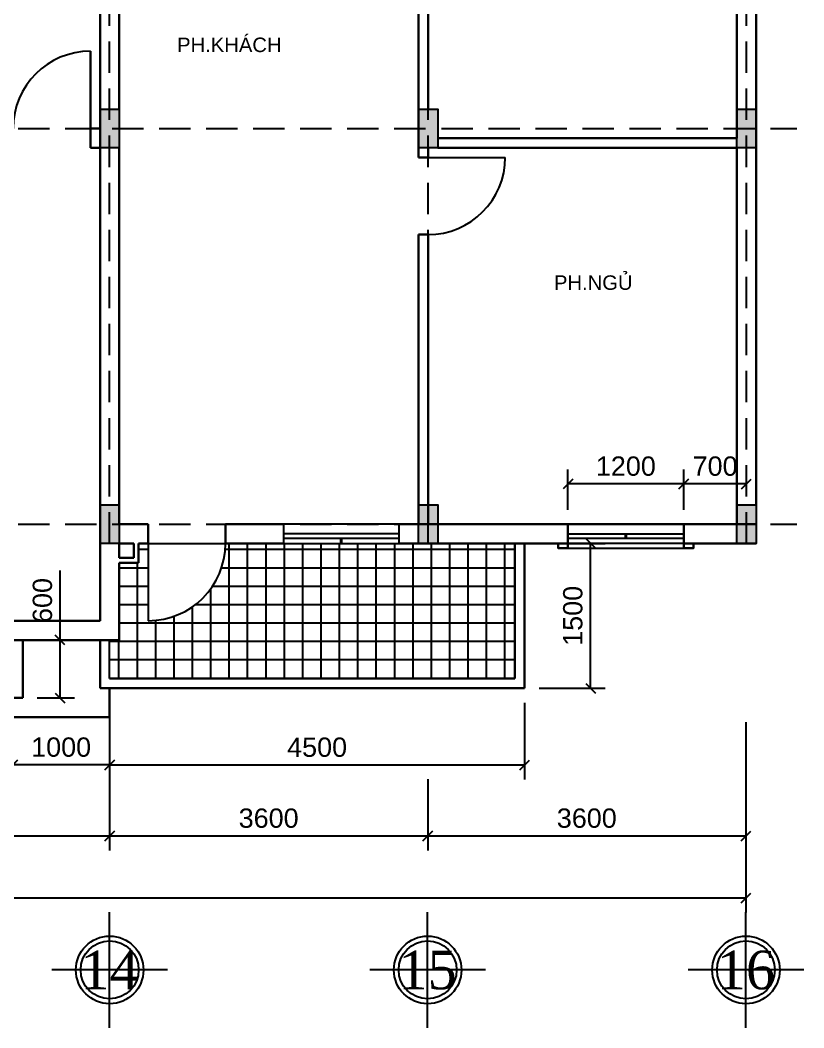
# Model space of a CAD drawing. Extents: x -100 to 171306, y -3236 to 60448.
# Drawn here: x 56316 to 64439, y 31381 to 41820 of the extents above; entities that cross this region are included whole.
import ezdxf
from ezdxf.enums import TextEntityAlignment as Align

# ---------------------------------------------------------------- set-up
doc = ezdxf.new("R2010")
doc.units = 0
doc.header["$LTSCALE"] = 1300
doc.linetypes.add('HIDDEN', pattern=[0.375, 0.25, -0.125])
doc.layers.get('0').update_dxf_attribs({"linetype": 'CONTINUOUS'})
doc.layers.get('DEFPOINTS').update_dxf_attribs({"linetype": 'CONTINUOUS'})
for name, color, linetype in [('11', 7, 'CONTINUOUS'), ('BAO', 3, 'CONTINUOUS'), ('COT', 1, 'CONTINUOUS'), ('CUA', 4, 'CONTINUOUS'), ('HATCH', 5, 'CONTINUOUS'), ('RANH', 2, 'CONTINUOUS'), ('TEXT', 7, 'CONTINUOUS'), ('TIM', 6, 'CONTINUOUS')]:
    doc.layers.add(name, color=color, linetype=linetype)
doc.layers.add('TUONG', color=3, linetype='CONTINUOUS', lineweight=30)
doc.styles.add('T2', font='VNI-Times.TTF')
doc.styles.add('VN', font='VHELVEN.TTF')
doc.styles.add('VNI-HELVE', font='VHELVEN.TTF')
doc.dimstyles.new('DIM100S', dxfattribs={"dimscale": 0, "dimtxt": 200, "dimasz": 100, "dimexe": 150, "dimexo": 150, "dimgap": 80, "dimtad": 1, "dimdec": 0, "dimrnd": 50, "dimzin": 0, "dimdsep": 46, "dimtxsty": 'VNI-HELVE', "dimblk1": 'OBLIQUE', "dimblk2": 'OBLIQUE', "dimsah": 1, "dimcen": 0, "dimclrd": 6, "dimclre": 6, "dimclrt": 6, "dimadec": 0, "dimazin": 0, "dimtfac": 1, "dimtdec": 0, "dimtmove": 0, "dimatfit": 3, "dimfxl": 1, "dimtolj": 1, "dimtzin": 0, "dimarcsym": 0})

# ---------------------------------------------------------------- blocks, each defined once
blk = doc.blocks.new('S1200A')
at = {"layer": '11', "color": 4}
blk.add_line((-600, 50), (600, 50), dxfattribs=at)
blk.add_lwpolyline([(-600, 100), (600, 100), (600, 0), (-600, 0), (-600, 100)], dxfattribs=at)
at = {"layer": '11', "color": 4, "const_width": 30}
blk.add_lwpolyline([(0, 50), (0, 0)], dxfattribs=at)
blk = doc.blocks.new('PN')
at = {"layer": 'TEXT', "style": 'VN'}
blk.add_text('PH.NGUÛ', height=150, dxfattribs=at).set_placement((-476, -54))
blk = doc.blocks.new('PK')
at = {"layer": 'TEXT', "style": 'VN'}
blk.add_text('PH.KHAÙCH', height=150, dxfattribs=at).set_placement((-539, -87))
blk = doc.blocks.new('_OBLIQUE')
at = {"color": 0, "linetype": 'ByBlock'}
blk.add_line((-0.5, -0.5), (0.5, 0.5), dxfattribs=at)
blk = doc.blocks.new('*D54')
at = {"color": 6, "linetype": 'ByBlock', "transparency": 16777216}
for p, q in [((56730, 35398), (56730, 36119)), ((56494, 35398), (56880, 35398)), ((56730, 34799), (56730, 35398)), ((56494, 34799), (56880, 34799))]:
    blk.add_line(p, q, dxfattribs=at)
at = {"layer": 'DEFPOINTS', "color": 0, "linetype": 'ByBlock', "transparency": 16777216}
for p in [(56344, 35398), (56730, 35398), (56344, 34799)]:
    blk.add_point(p, dxfattribs=at)
at = {"color": 6, "linetype": 'ByBlock', "transparency": 16777216, "xscale": 100, "yscale": 100, "zscale": 100}
for p, rotation in [((56730, 35398), 90), ((56730, 34799), 270)]:
    blk.add_blockref('_OBLIQUE', p, dxfattribs=dict(at, rotation=rotation))
at = {"color": 6, "linetype": 'ByBlock', "transparency": 16777216, "insert": (56548, 35808), "char_height": 200, "attachment_point": 5, "rotation": 90, "style": 'VNI-HELVE'}
blk.add_mtext('\\A1;600', dxfattribs=at)
blk = doc.blocks.new('*D56')
at = {"color": 6, "linetype": 'ByBlock', "transparency": 16777216}
for p, q in [((51244, 34448), (51244, 33219)), ((57244, 34448), (57244, 33219)), ((51244, 33369), (57244, 33369))]:
    blk.add_line(p, q, dxfattribs=at)
at = {"layer": 'DEFPOINTS', "color": 0, "linetype": 'ByBlock', "transparency": 16777216}
for p in [(51244, 34598), (57244, 34598), (57244, 33369)]:
    blk.add_point(p, dxfattribs=at)
at = {"color": 6, "linetype": 'ByBlock', "transparency": 16777216, "xscale": 100, "yscale": 100, "zscale": 100, "rotation": 180}
blk.add_blockref('_OBLIQUE', (51244, 33369), dxfattribs=at)
at = {"color": 6, "linetype": 'ByBlock', "transparency": 16777216, "xscale": 100, "yscale": 100, "zscale": 100}
blk.add_blockref('_OBLIQUE', (57244, 33369), dxfattribs=at)
at = {"color": 6, "linetype": 'ByBlock', "transparency": 16777216, "insert": (54244, 33552), "char_height": 200, "attachment_point": 5, "style": 'VNI-HELVE'}
blk.add_mtext('\\A1;6000', dxfattribs=at)
blk = doc.blocks.new('*D57')
at = {"color": 6, "linetype": 'ByBlock', "transparency": 16777216}
for p, q in [((61694, 36399), (62378, 36399)), ((62228, 34899), (62228, 36399)), ((61694, 34899), (62378, 34899))]:
    blk.add_line(p, q, dxfattribs=at)
at = {"layer": 'DEFPOINTS', "color": 0, "linetype": 'ByBlock', "transparency": 16777216}
for p in [(61544, 36399), (62228, 36399), (61544, 34899)]:
    blk.add_point(p, dxfattribs=at)
at = {"color": 6, "linetype": 'ByBlock', "transparency": 16777216, "xscale": 100, "yscale": 100, "zscale": 100}
for p, rotation in [((62228, 36399), 90), ((62228, 34899), 270)]:
    blk.add_blockref('_OBLIQUE', p, dxfattribs=dict(at, rotation=rotation))
at = {"color": 6, "linetype": 'ByBlock', "transparency": 16777216, "insert": (62045, 35649), "char_height": 200, "attachment_point": 5, "rotation": 90, "style": 'VNI-HELVE'}
blk.add_mtext('\\A1;1500', dxfattribs=at)
blk = doc.blocks.new('*D58')
at = {"color": 6, "linetype": 'ByBlock', "transparency": 16777216}
for p, q in [((57244, 34749), (57244, 33954)), ((61544, 34749), (61544, 33954)), ((57244, 34104), (61544, 34104))]:
    blk.add_line(p, q, dxfattribs=at)
at = {"layer": 'DEFPOINTS', "color": 0, "linetype": 'ByBlock', "transparency": 16777216}
for p in [(57244, 34899), (61544, 34899), (61544, 34104)]:
    blk.add_point(p, dxfattribs=at)
at = {"color": 6, "linetype": 'ByBlock', "transparency": 16777216, "xscale": 100, "yscale": 100, "zscale": 100, "rotation": 180}
blk.add_blockref('_OBLIQUE', (57244, 34104), dxfattribs=at)
at = {"color": 6, "linetype": 'ByBlock', "transparency": 16777216, "xscale": 100, "yscale": 100, "zscale": 100}
blk.add_blockref('_OBLIQUE', (61544, 34104), dxfattribs=at)
at = {"color": 6, "linetype": 'ByBlock', "transparency": 16777216, "insert": (59394, 34287), "char_height": 200, "attachment_point": 5, "style": 'VNI-HELVE'}
blk.add_mtext('\\A1;4500', dxfattribs=at)
blk = doc.blocks.new('*D59')
at = {"color": 6, "linetype": 'ByBlock', "transparency": 16777216}
for p, q in [((57244, 34448), (57244, 33219)), ((60540, 33958), (60540, 33219)), ((57244, 33369), (60540, 33369))]:
    blk.add_line(p, q, dxfattribs=at)
at = {"layer": 'DEFPOINTS', "color": 0, "linetype": 'ByBlock', "transparency": 16777216}
for p in [(57244, 34598), (60540, 34108), (60540, 33369)]:
    blk.add_point(p, dxfattribs=at)
at = {"color": 6, "linetype": 'ByBlock', "transparency": 16777216, "xscale": 100, "yscale": 100, "zscale": 100, "rotation": 180}
blk.add_blockref('_OBLIQUE', (57244, 33369), dxfattribs=at)
at = {"color": 6, "linetype": 'ByBlock', "transparency": 16777216, "xscale": 100, "yscale": 100, "zscale": 100}
blk.add_blockref('_OBLIQUE', (60540, 33369), dxfattribs=at)
at = {"color": 6, "linetype": 'ByBlock', "transparency": 16777216, "insert": (58892, 33552), "char_height": 200, "attachment_point": 5, "style": 'VNI-HELVE'}
blk.add_mtext('\\A1;3600', dxfattribs=at)
blk = doc.blocks.new('*D60')
at = {"color": 6, "linetype": 'ByBlock', "transparency": 16777216}
for p, q in [((63839, 34546), (63839, 33219)), ((60540, 33758), (60540, 33219)), ((60540, 33369), (63839, 33369))]:
    blk.add_line(p, q, dxfattribs=at)
at = {"layer": 'DEFPOINTS', "color": 0, "linetype": 'ByBlock', "transparency": 16777216}
for p in [(63839, 34696), (60540, 33908), (63839, 33369)]:
    blk.add_point(p, dxfattribs=at)
at = {"color": 6, "linetype": 'ByBlock', "transparency": 16777216, "xscale": 100, "yscale": 100, "zscale": 100, "rotation": 180}
blk.add_blockref('_OBLIQUE', (60540, 33369), dxfattribs=at)
at = {"color": 6, "linetype": 'ByBlock', "transparency": 16777216, "xscale": 100, "yscale": 100, "zscale": 100}
blk.add_blockref('_OBLIQUE', (63839, 33369), dxfattribs=at)
at = {"color": 6, "linetype": 'ByBlock', "transparency": 16777216, "insert": (62189, 33552), "char_height": 200, "attachment_point": 5, "style": 'VNI-HELVE'}
blk.add_mtext('\\A1;3600', dxfattribs=at)
blk = doc.blocks.new('*D62')
at = {"color": 6, "linetype": 'ByBlock', "transparency": 16777216}
for p, q in [((57244, 34448), (57244, 33955)), ((56239, 34249), (56239, 33955)), ((57244, 34105), (56239, 34105))]:
    blk.add_line(p, q, dxfattribs=at)
at = {"layer": 'DEFPOINTS', "color": 0, "linetype": 'ByBlock', "transparency": 16777216}
for p in [(57244, 34598), (56239, 34399), (56239, 34105)]:
    blk.add_point(p, dxfattribs=at)
at = {"color": 6, "linetype": 'ByBlock', "transparency": 16777216, "xscale": 100, "yscale": 100, "zscale": 100, "rotation": 180}
blk.add_blockref('_OBLIQUE', (56239, 34105), dxfattribs=at)
at = {"color": 6, "linetype": 'ByBlock', "transparency": 16777216, "xscale": 100, "yscale": 100, "zscale": 100}
blk.add_blockref('_OBLIQUE', (57244, 34105), dxfattribs=at)
at = {"color": 6, "linetype": 'ByBlock', "transparency": 16777216, "insert": (56741, 34288), "char_height": 200, "attachment_point": 5, "style": 'VNI-HELVE'}
blk.add_mtext('\\A1;1000', dxfattribs=at)
blk = doc.blocks.new('*D64')
at = {"color": 6, "linetype": 'ByBlock', "transparency": 16777216}
for p, q in [((32044, 34248), (32044, 32577)), ((63839, 34346), (63839, 32577)), ((32044, 32727), (63839, 32727))]:
    blk.add_line(p, q, dxfattribs=at)
at = {"layer": 'DEFPOINTS', "color": 0, "linetype": 'ByBlock', "transparency": 16777216}
for p in [(63839, 34496), (32044, 34398), (63839, 32727)]:
    blk.add_point(p, dxfattribs=at)
at = {"color": 6, "linetype": 'ByBlock', "transparency": 16777216, "xscale": 100, "yscale": 100, "zscale": 100, "rotation": 180}
blk.add_blockref('_OBLIQUE', (32044, 32727), dxfattribs=at)
at = {"color": 6, "linetype": 'ByBlock', "transparency": 16777216, "xscale": 100, "yscale": 100, "zscale": 100}
blk.add_blockref('_OBLIQUE', (63839, 32727), dxfattribs=at)
at = {"color": 6, "linetype": 'ByBlock', "transparency": 16777216, "insert": (47941, 32910), "char_height": 200, "attachment_point": 5, "style": 'VNI-HELVE'}
blk.add_mtext('\\A1;33600', dxfattribs=at)
blk = doc.blocks.new('*D282')
at = {"color": 6, "linetype": 'ByBlock', "transparency": 16777216}
for p, q in [((63194, 36749), (63194, 37166)), ((63844, 36948), (63844, 37166)), ((63844, 37016), (63194, 37016))]:
    blk.add_line(p, q, dxfattribs=at)
at = {"layer": 'DEFPOINTS', "color": 0, "linetype": 'ByBlock', "transparency": 16777216}
for p in [(63194, 37016), (63844, 36798), (63194, 36599)]:
    blk.add_point(p, dxfattribs=at)
at = {"color": 6, "linetype": 'ByBlock', "transparency": 16777216, "xscale": 100, "yscale": 100, "zscale": 100, "rotation": 180}
blk.add_blockref('_OBLIQUE', (63194, 37016), dxfattribs=at)
at = {"color": 6, "linetype": 'ByBlock', "transparency": 16777216, "xscale": 100, "yscale": 100, "zscale": 100}
blk.add_blockref('_OBLIQUE', (63844, 37016), dxfattribs=at)
at = {"color": 6, "linetype": 'ByBlock', "transparency": 16777216, "insert": (63519, 37199), "char_height": 200, "attachment_point": 5, "style": 'VNI-HELVE'}
blk.add_mtext('\\A1;700', dxfattribs=at)
blk = doc.blocks.new('*D283')
at = {"color": 6, "linetype": 'ByBlock', "transparency": 16777216}
for p, q in [((61994, 36749), (61994, 37166)), ((63194, 36749), (63194, 37166)), ((63194, 37016), (61994, 37016))]:
    blk.add_line(p, q, dxfattribs=at)
at = {"layer": 'DEFPOINTS', "color": 0, "linetype": 'ByBlock', "transparency": 16777216}
for p in [(61994, 37016), (61994, 36599), (63194, 36599)]:
    blk.add_point(p, dxfattribs=at)
at = {"color": 6, "linetype": 'ByBlock', "transparency": 16777216, "xscale": 100, "yscale": 100, "zscale": 100, "rotation": 180}
blk.add_blockref('_OBLIQUE', (61994, 37016), dxfattribs=at)
at = {"color": 6, "linetype": 'ByBlock', "transparency": 16777216, "xscale": 100, "yscale": 100, "zscale": 100}
blk.add_blockref('_OBLIQUE', (63194, 37016), dxfattribs=at)
at = {"color": 6, "linetype": 'ByBlock', "transparency": 16777216, "insert": (62594, 37199), "char_height": 200, "attachment_point": 5, "style": 'VNI-HELVE'}
blk.add_mtext('\\A1;1200', dxfattribs=at)

msp = doc.modelspace()

# ---------------------------------------------------------------- hatches: boundary and pattern name
at = {"layer": 'HATCH', "linetype": 'Continuous'}
h = msp.add_hatch(dxfattribs=at)
h.set_pattern_fill('NET', color=5, scale=60, style=0)
h.set_pattern_definition([(0, (0, -1000), (0, 190.5), []), (90, (0, -1000), (-190.5, 1e-14), [])])
h.paths.add_polyline_path([(58444.1, 36398.6, -0.4142136), (57644.1, 35598.6), (57644.1, 36398.6), (57544.1, 36398.6), (57544.1, 36198.6), (57344.1, 36198.6), (57344.1, 35398.6), (57344.1, 35398.1), (57244.1, 35398.1), (57244.1, 34998.6), (61444.1, 34998.6), (61444.1, 36398.6), (60444.1, 36398.6), (60244.1, 36398.6), (59044.1, 36398.6)])

# ---------------------------------------------------------------- linework, layer by layer
at = {"layer": 'BAO', "color": 3, "linetype": 'Continuous'}
for p, q in [((61544.1, 36398.6), (61544.1, 34898.6)), ((57144.1, 34898.6), (57144.1, 35398.6)), ((57244.1, 34998.6), (57244.1, 35398.6)), ((61544.1, 34898.6), (57144.1, 34898.6)), ((57244.1, 31380.8), (57244.1, 32580.8)), ((60539.7, 31380.8), (60539.7, 32580.8)), ((63838.8, 31380.8), (63838.8, 32580.8)), ((57844.1, 31980.8), (56644.1, 31980.8)), ((61139.7, 31980.8), (59939.7, 31980.8)), ((64438.8, 31980.8), (63238.8, 31980.8))]:
    msp.add_line(p, q, dxfattribs=at)
for centre, radius in [((57244.1, 31980.8), 350), ((57244.1, 31980.8), 300), ((60539.7, 31980.8), 350), ((60539.7, 31980.8), 300), ((63838.8, 31980.8), 350), ((63838.8, 31980.8), 300)]:
    msp.add_circle(centre, radius, dxfattribs=at)
at = {"layer": 'COT', "linetype": 'Continuous'}
for points in [[(57144.1, 40897.9), (57344.1, 40897.9), (57344.1, 40498.6), (57144.1, 40498.6)], [(60444.1, 40897.9), (60644.1, 40897.9), (60644.1, 40498.6), (60444.1, 40498.6)], [(63744.1, 40897.9), (63944.1, 40897.9), (63944.1, 40498.6), (63744.1, 40498.6)], [(57144.1, 36797.9), (57344.1, 36797.9), (57344.1, 36398.6), (57144.1, 36398.6)], [(60444.1, 36797.9), (60644.1, 36797.9), (60644.1, 36398.6), (60444.1, 36398.6)], [(63744.1, 36797.9), (63944.1, 36797.9), (63944.1, 36398.6), (63744.1, 36398.6)]]:
    msp.add_lwpolyline(points, close=True, dxfattribs=at)
for points in [[(57144.1, 40498.6), (57344.1, 40498.6), (57144.1, 40897.9), (57344.1, 40897.9)], [(60444.1, 40498.6), (60644.1, 40498.6), (60444.1, 40897.9), (60644.1, 40897.9)], [(63744.1, 40498.6), (63944.1, 40498.6), (63744.1, 40897.9), (63944.1, 40897.9)], [(57144.1, 36398.6), (57344.1, 36398.6), (57144.1, 36797.9), (57344.1, 36797.9)], [(60444.1, 36398.6), (60644.1, 36398.6), (60444.1, 36797.9), (60644.1, 36797.9)], [(63744.1, 36398.6), (63944.1, 36398.6), (63744.1, 36797.9), (63944.1, 36797.9)]]:
    msp.add_solid(points, dxfattribs=at)
at = {"layer": 'CUA', "color": 4, "linetype": 'Continuous'}
for p, q in [((57044.1, 40698.6), (57044.1, 41498.6)), ((57044.1, 41498.6), (57044.1, 40698.6)), ((60544.1, 40398.6), (61344.1, 40398.6)), ((59044.1, 36598.6), (59044.1, 36398.6)), ((60244.1, 36598.6), (59044.1, 36598.6)), ((60244.1, 36398.6), (60244.1, 36598.6)), ((60244.1, 36498.6), (59044.1, 36498.6)), ((60244.1, 36448.6), (59044.1, 36448.6)), ((57644.1, 36398.6), (57644.1, 35598.6)), ((59044.1, 36398.6), (60244.1, 36398.6)), ((61544.1, 34898.6), (61544.1, 36398.6)), ((61994.1, 36348.6), (63194.1, 36348.6))]:
    msp.add_line(p, q, dxfattribs=at)
at = {"layer": 'CUA', "color": 4, "linetype": 'Continuous', "const_width": 30}
msp.add_lwpolyline([(59644.1, 36398.6), (59644.1, 36448.6)], dxfattribs=at)
at = {"layer": 'CUA', "color": 4, "linetype": 'Continuous'}
for centre, start, end in [((57044.1, 40698.6), 90, 180), ((60544.1, 40398.6), 270, 0), ((57644.1, 36398.6), 270, 0)]:
    msp.add_arc(centre, 800, start, end, dxfattribs=at)
at = {"layer": 'RANH', "color": 2, "linetype": 'HIDDEN'}
for p, q in [((57244.1, 36398.6), (57244.1, 57559.7)), ((60544.1, 36398.6), (60544.1, 57559.7)), ((63844.1, 36398.6), (63844.1, 57559.7)), ((5594.1, 40698.3), (64365.3, 40698.3)), ((5594.1, 36598.3), (64365.3, 36598.3))]:
    msp.add_line(p, q, dxfattribs=at)
at = {"layer": 'RANH', "color": 2, "linetype": 'Continuous'}
msp.add_line((57644.1, 36398.6), (58444.1, 36398.6), dxfattribs=at)
at = {"layer": 'TUONG', "color": 3}
for p, q in [((60444.1, 40897.9), (60444.1, 44598.6)), ((60544.1, 44399.3), (60544.1, 40897.9)), ((63744.1, 43998.6), (63744.1, 40598.6)), ((57144.1, 43398.6), (57144.1, 35598.6)), ((57344.1, 43398.6), (57344.1, 40897.9)), ((63944.1, 42798.6), (63944.1, 36797.9)), ((63944.1, 42698.6), (63944.1, 37398.6)), ((60444.1, 40398.6), (60444.1, 40898.6)), ((57144.1, 40698.6), (57044.1, 40698.6)), ((57044.1, 40698.6), (57044.1, 40498.6)), ((60644.1, 40598.6), (63744.1, 40598.6)), ((57044.1, 40498.6), (57144.1, 40498.6)), ((57344.1, 36598.6), (57344.1, 40498.6)), ((60544.1, 40498.6), (60544.1, 40398.6)), ((63744.1, 40498.6), (60644.1, 40498.6)), ((63744.1, 36598.6), (63744.1, 40498.6)), ((60444.1, 40398.6), (60544.1, 40398.6)), ((60444.1, 36598.6), (60444.1, 39598.6)), ((60444.1, 39598.6), (60544.1, 39598.6)), ((60544.1, 39598.6), (60544.1, 36598.6)), ((57344.1, 36598.6), (57644.1, 36598.6)), ((57644.1, 36598.6), (57644.1, 36398.6)), ((58444.1, 36398.6), (58444.1, 36598.6)), ((58444.1, 36598.6), (59044.1, 36598.6)), ((60244.1, 36598.6), (63194.1, 36598.6)), ((61994.1, 36598.6), (61994.1, 36398.6)), ((63194.1, 36598.6), (63944.1, 36598.6)), ((63194.1, 36398.6), (63194.1, 36598.6)), ((57344.1, 36248.6), (57344.1, 36398.6)), ((57344.1, 36248.6), (57344.1, 36398.6)), ((57494.1, 36398.6), (57344.1, 36398.6)), ((57494.1, 36398.6), (57494.1, 36248.6)), ((57544.1, 36398.6), (57544.1, 36198.6)), ((57644.1, 36398.6), (57544.1, 36398.6)), ((59044.1, 36398.6), (58444.1, 36398.6)), ((60244.1, 36398.6), (60444.1, 36398.6)), ((61994.1, 36398.6), (60444.1, 36398.6)), ((61544.1, 36398.6), (61544.1, 34898.6)), ((61994.1, 36398.6), (61544.1, 36398.6)), ((63944.1, 36398.6), (63194.1, 36398.6)), ((63944.1, 36398.6), (63444.1, 36398.6)), ((57494.1, 36248.6), (57344.1, 36248.6)), ((57344.1, 36198.6), (57344.1, 35398.1)), ((57344.1, 36198.6), (57344.1, 35398.6)), ((57544.1, 36198.6), (57344.1, 36198.6)), ((54544.1, 35598.6), (57144.1, 35598.6)), ((57244.1, 35398.6), (55744.1, 35398.6)), ((56344.1, 35398.1), (56344.1, 34798.6)), ((56344.1, 35398.1), (57344.1, 35398.1)), ((57144.1, 34898.6), (57144.1, 35398.6)), ((57144.1, 35398.6), (57244.1, 35398.6)), ((61544.1, 34898.6), (57144.1, 34898.6)), ((57244.1, 34898.6), (57244.1, 34598.1)), ((51244.1, 34598.1), (57244.1, 34598.1))]:
    msp.add_line(p, q, dxfattribs=at)
at = {"layer": 'TUONG', "color": 3, "linetype": 'ByBlock'}
for p, q in [((57144.1, 41198.6), (57144.1, 43398.6)), ((57044.1, 40698.6), (57144.1, 40698.6))]:
    msp.add_line(p, q, dxfattribs=at)
at = {"layer": 'TUONG', "color": 3, "linetype": 'Continuous'}
for p, q in [((61444.1, 34998.6), (61444.1, 36398.6)), ((57244.1, 34998.6), (61444.1, 34998.6))]:
    msp.add_line(p, q, dxfattribs=at)
at = {"layer": 'TUONG', "color": 4, "linetype": 'Continuous'}
for points in [[(61894.1, 36398.6), (61894.1, 36348.6), (61994.1, 36348.6), (61994.1, 36398.6)], [(63194.1, 36398.6), (63194.1, 36348.6), (63294.1, 36348.6), (63294.1, 36398.6)]]:
    msp.add_lwpolyline(points, dxfattribs=at)
at = {"layer": 'TUONG', "color": 3, "linetype": 'Continuous'}
msp.add_lwpolyline([(56144.1, 34798.6), (56344.1, 34798.6)], dxfattribs=at)

# ---------------------------------------------------------------- block references
at = {"layer": 'CUA', "color": 4, "linetype": 'Continuous', "rotation": 180}
msp.add_blockref('S1200A', (62594.1, 36498.6), dxfattribs=at)
at = {"layer": 'TEXT', "color": 7}
msp.add_blockref('PN', (62325, 39080.3), dxfattribs=at)
at = {"layer": 'TUONG', "color": 5}
msp.add_blockref('PK', (58481.9, 41576.5), dxfattribs=at)

# ---------------------------------------------------------------- texts
at = {"layer": 'TEXT', "style": 'T2'}
for tag, p in [('14', (57244.1, 31980.8)), ('15', (60539.7, 31980.8)), ('16', (63838.8, 31980.8))]:
    msp.add_attdef(tag, text='', height=400, dxfattribs=at).set_placement(p, align=Align.MIDDLE_CENTER)

# ---------------------------------------------------------------- dimensions: what is measured, and where the dimension line sits
at = {"layer": 'TIM', "color": 6, "linetype": 'Continuous'}
for base, p1, p2, picture, middle in [((61994.1, 37016.1), (63194.1, 36598.6), (61994.1, 36598.6), '*D283', (62594.1, 37198.9)), ((57244.1, 33368.8), (51244.1, 34598.1), (57244.1, 34598.1), '*D56', (54244.1, 33551.6)), ((56238.5, 34105.4), (57244.1, 34598.1), (56238.5, 34398.6), '*D62', (56741.3, 34288.2))]:
    dim = msp.add_linear_dim(base=base, p1=p1, p2=p2, dimstyle='DIM100S', override={"dimscale": 1}, dxfattribs=at)
    dim.commit()
    dim.dimension.update_dxf_attribs({"geometry": picture, "text_midpoint": middle})
for base, p1, p2, text, picture, middle in [((63194.1, 37016.1), (63844.1, 36797.9), (63194.1, 36598.6), '700', '*D282', (63519.1, 37198.9)), ((61544.1, 34103.8), (57244.1, 34898.6), (61544.1, 34898.6), '4500', '*D58', (59394.1, 34286.6)), ((63838.8, 33368.8), (60539.7, 33908), (63838.8, 34695.6), '3600', '*D60', (62189.3, 33551.6)), ((60539.7, 33368.8), (57244.1, 34598.1), (60539.7, 34108), '3600', '*D59', (58891.9, 33551.6)), ((63838.8, 32727.1), (32044.1, 34398.1), (63838.8, 34495.6), '33600', '*D64', (47941.4, 32909.9))]:
    dim = msp.add_linear_dim(base=base, p1=p1, p2=p2, text=text, dimstyle='DIM100S', override={"dimscale": 1}, dxfattribs=at)
    dim.commit()
    dim.dimension.update_dxf_attribs({"geometry": picture, "text_midpoint": middle})
for base, p1, p2, picture, middle in [((62228.2, 36398.6), (61544.1, 34898.6), (61544.1, 36398.6), '*D57', (62045.4, 35648.6)), ((56730.5, 35398.1298), (56344.0661, 34798.5995), (56344.0661, 35398.1298), '*D54', (56547.7145, 35808.4919))]:
    dim = msp.add_linear_dim(base=base, p1=p1, p2=p2, angle=90, dimstyle='DIM100S', override={"dimscale": 1}, dxfattribs=at)
    dim.commit()
    dim.dimension.update_dxf_attribs({"geometry": picture, "text_midpoint": middle})

doc.saveas('drawing.dxf')
